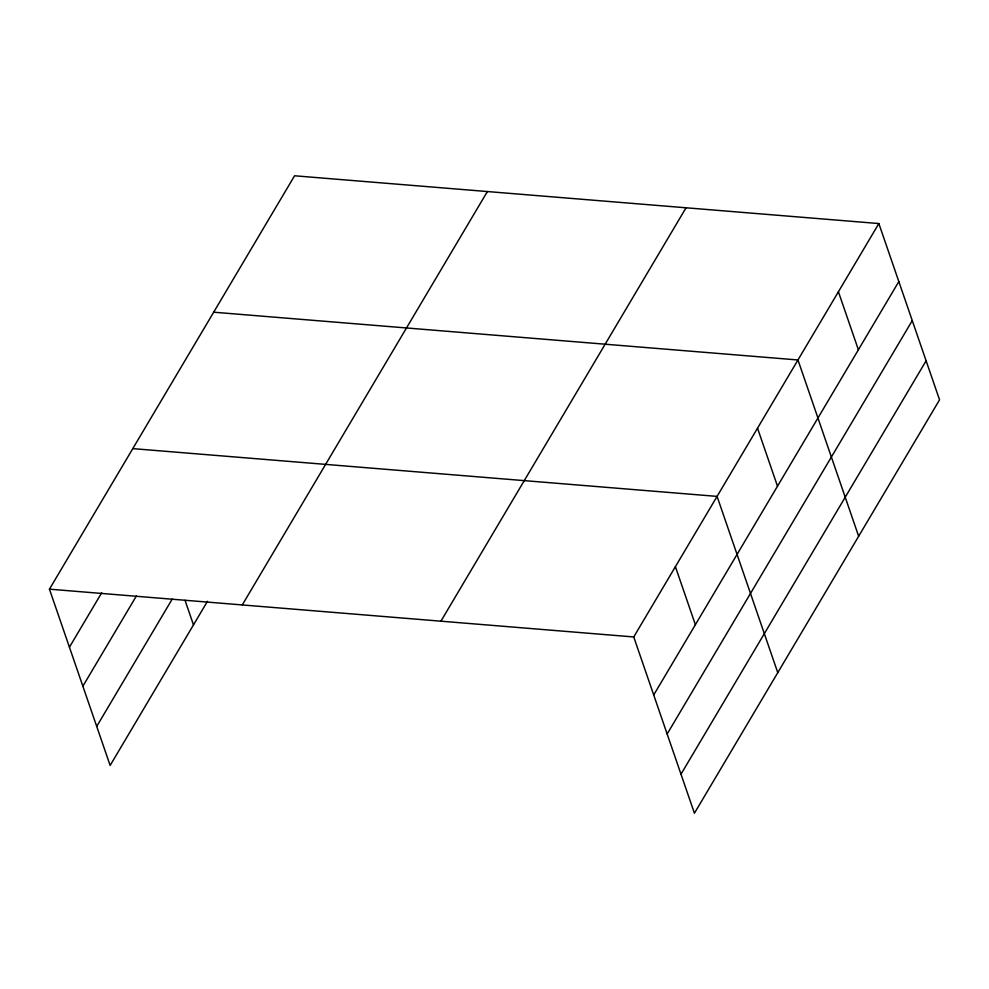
<?xml version="1.0" encoding="UTF-8"?>
<svg xmlns="http://www.w3.org/2000/svg" width="989" height="989" viewBox="0 0 989 989"><rect width="100%" height="100%" fill="white"/><g stroke="black" fill="none" stroke-linecap="round" stroke-linejoin="round"><path stroke-width="1.48" d="M207.48 601.287L110.15 765.449L49.45 589.172L294.574 175.782L878.85 223.551L939.55 399.828L694.426 813.218L633.739 636.953L878.85 223.551M69.428 647.202L101.669 592.831M82.866 686.218L136.334 596.058M96.712 726.421L172.185 599.136M242.268 604.947L487.379 191.545M440.921 621.191L686.045 207.789M653.717 694.97L898.828 281.568M667.155 733.999L912.266 320.597M680.988 774.202L926.112 360.8M213.686 312.203L797.962 359.971L858.662 536.248M132.786 448.623L717.074 496.391L777.774 672.668M49.45 589.172L633.739 636.953M838.412 291.767L858.39 349.785M757.525 428.188L777.502 486.205M675.4 566.672L695.378 624.689M185.03 600.323L193.485 624.887"/></g></svg>
